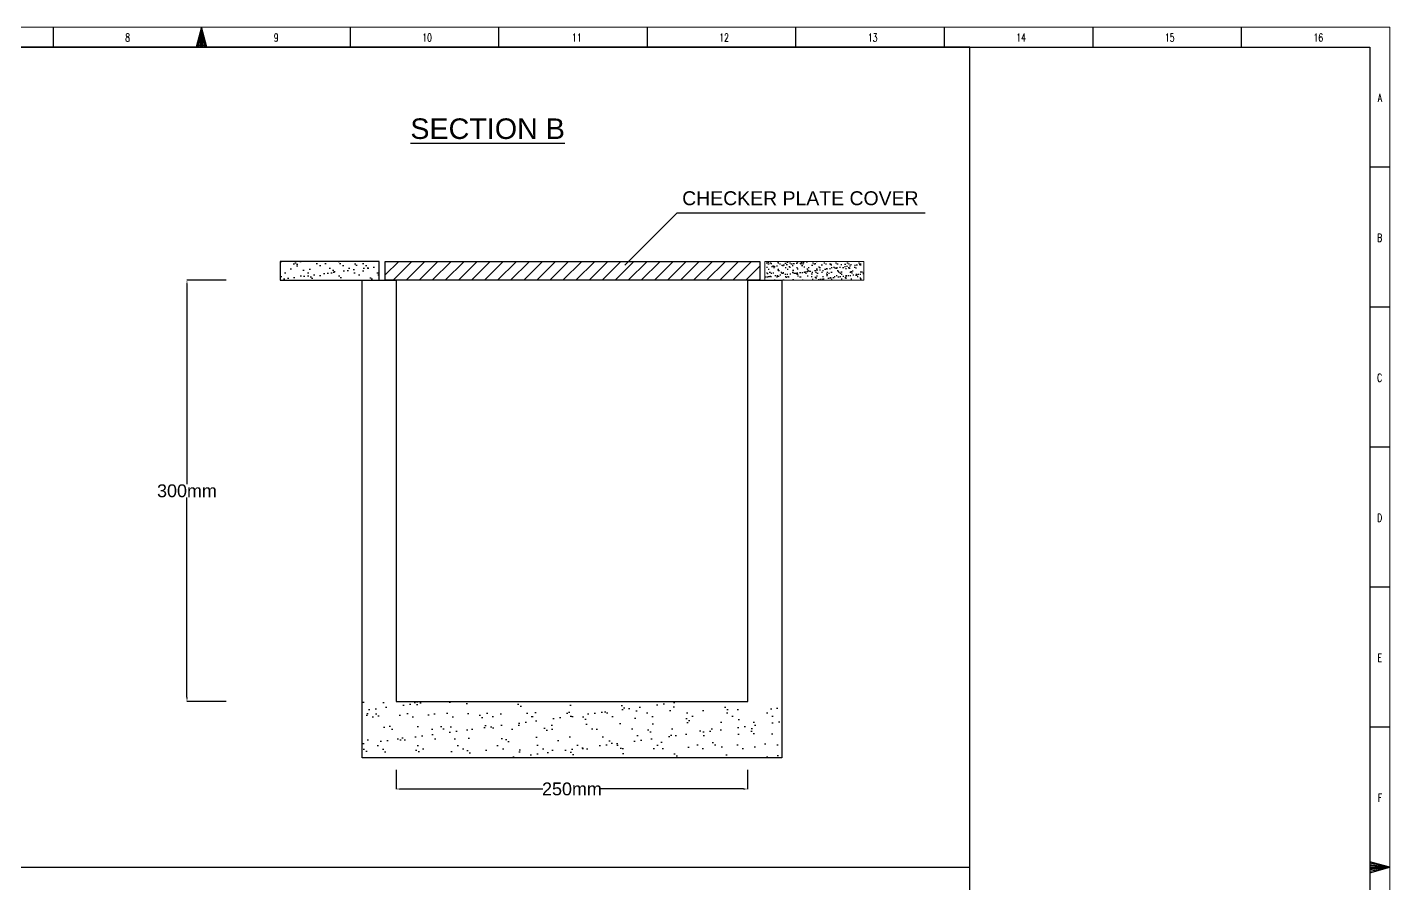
# Model space of a CAD drawing. Header units: inches. Extents: x -105538 to 282818, y -14900 to 167410.
# Drawn here: x -16480 to -554, y 13020 to 23033 of the extents above; entities that cross this region are included whole.
import ezdxf

# ---------------------------------------------------------------- set-up
doc = ezdxf.new("R2010")
doc.units = ezdxf.units.IN
doc.header["$MEASUREMENT"] = 0
doc.layers.get('Defpoints').update_dxf_attribs({"lineweight": 0})
doc.layers.add('TEG BORDER', color=7, linetype='Continuous')
doc.styles.get("Standard").update_dxf_attribs({"font": 'arial.ttf'})
doc.styles.add('TEG BORDER', font='txt_qlt.shx', dxfattribs={"width": 0.7, "bigfont": 'hztxt.shx'})
doc.dimstyles.get("Standard").update_dxf_attribs({"dimtxt": 100, "dimasz": 50, "dimexe": 0.18, "dimexo": 0.0625, "dimgap": 0.09, "dimtad": 0, "dimtih": 1, "dimtoh": 1, "dimdec": 0, "dimzin": 0, "dimdsep": 46, "dimtxsty": 'Standard', "dimcen": 0.09, "dimadec": 0, "dimazin": 0, "dimtfac": 1, "dimtdec": 0, "dimtofl": 0, "dimtmove": 0, "dimatfit": 3, "dimfxl": 1, "dimtolj": 1, "dimtzin": 0, "dimarcsym": 0})

# ---------------------------------------------------------------- blocks, each defined once
blk = doc.blocks.new('252 BORDER A2')
for p, q in [((259.88, 420), (259.88, 415)), ((297, 420), (297, 415)), ((334.12, 420), (334.12, 415)), ((371.25, 420), (371.25, 415)), ((408.37, 420), (408.37, 415)), ((445.5, 420), (445.5, 415)), ((482.62, 420), (482.62, 415)), ((519.75, 420), (519.75, 415)), ((556.87, 420), (556.87, 415)), ((594, 385), (589, 385)), ((594, 350), (589, 350)), ((594, 315), (589, 315)), ((594, 280), (589, 280)), ((594, 245), (589, 245)), ((589, 210), (594, 210)), ((592.75, 210), (590.25, 210))]:
    blk.add_line(p, q)
at = {"linetype": 'Continuous'}
blk.add_line((489, 415), (5, 415), dxfattribs=at)
at = {"color": 5, "lineweight": 15}
blk.add_lwpolyline([(0, 420), (594, 420), (594, 0), (0, 0)], close=True, dxfattribs=at)
for points in [[(297, 420), (295.66, 415), (298.34, 415), (297, 420), (296, 415), (296.33, 415), (297, 420), (296.67, 415), (297.33, 415), (297, 420), (297.67, 415), (298, 415), (297, 420)], [(594, 210), (589, 211.34), (589, 208.66), (594, 210), (589, 211), (589, 210.67), (594, 210), (589, 210.33), (589, 209.67), (594, 210), (589, 209.33), (589, 209), (594, 210)]]:
    blk.add_lwpolyline(points)
blk.add_lwpolyline([(5, 415), (589, 415), (589, 5), (5, 5)], close=True)
at = {"layer": 'TEG BORDER'}
blk.add_line((489, 116), (489, 415), dxfattribs=at)
at = {"char_height": 2, "width": 2, "style": 'TEG BORDER'}
for s, insert, attachment_point in [('8', (277.92, 418.41), 1), ('9', (315.05, 418.41), 1), ('\\pi2.2204e-016;10', (352.17, 418.41), 1), ('\\pi0.3;11', (389.3, 418.41), 1), ('\\pi2.2204e-016;12', (426.42, 418.41), 1), ('\\pi2.2204e-016;13', (463.55, 418.41), 1), ('\\pi-0.033333;14', (500.67, 418.41), 1), ('\\pi2.2204e-016;15', (537.8, 418.41), 1), ('\\pi0.033333;16', (574.92, 418.41), 1), ('A', (592.09, 403.39), 3), ('B', (592.09, 368.39), 3), ('C', (592.09, 333.39), 3), ('D', (592.09, 298.39), 3), ('E', (592.09, 263.39), 3), ('F', (592.09, 228.39), 3)]:
    blk.add_mtext(s, dxfattribs=dict(at, insert=insert, attachment_point=attachment_point))
blk = doc.blocks.new('*D41')
at = {"color": 0, "lineweight": -2, "transparency": 16777216}
for p, q in [((-14154, 20076), (-14613, 20076)), ((-14613, 20026), (-14613, 17690)), ((-14613, 15200), (-14613, 17536)), ((-14154, 15150), (-14613, 15150))]:
    blk.add_line(p, q, dxfattribs=at)
at = {"color": 0, "transparency": 16777216}
for points in [[(-14621, 20026), (-14604, 20026), (-14613, 20076)], [(-14621, 15200), (-14604, 15200), (-14613, 15150)]]:
    blk.add_solid(points, dxfattribs=at)
at = {"layer": 'Defpoints', "color": 0, "transparency": 16777216}
for p in [(-14154, 20076), (-14613, 15150), (-14154, 15150)]:
    blk.add_point(p, dxfattribs=at)
at = {"color": 0, "transparency": 16777216, "insert": (-14613, 17613), "char_height": 150, "attachment_point": 5}
blk.add_mtext('\\A1;300mm', dxfattribs=at)
blk = doc.blocks.new('*D40')
at = {"color": 0, "lineweight": -2, "transparency": 16777216}
for p, q in [((-12168, 14352), (-12168, 14127)), ((-8059, 14352), (-8059, 14127)), ((-12118, 14128), (-10453, 14128)), ((-8109, 14128), (-9774, 14128))]:
    blk.add_line(p, q, dxfattribs=at)
at = {"color": 0, "transparency": 16777216}
for points in [[(-12118, 14136), (-12118, 14119), (-12168, 14128)], [(-8109, 14136), (-8109, 14119), (-8059, 14128)]]:
    blk.add_solid(points, dxfattribs=at)
at = {"layer": 'Defpoints', "color": 0, "transparency": 16777216}
for p in [(-12168, 14352), (-8059, 14352), (-8059, 14128)]:
    blk.add_point(p, dxfattribs=at)
at = {"color": 0, "transparency": 16777216, "insert": (-10113, 14128), "char_height": 150, "attachment_point": 5}
blk.add_mtext('\\A1;250mm', dxfattribs=at)

msp = doc.modelspace()

# ---------------------------------------------------------------- hatches: boundary and pattern name
h = msp.add_hatch()
h.set_pattern_fill('AR-SAND', color=251, scale=86.4)
h.set_pattern_definition([(37.5, (-2.05, 20076.33), (-5.4426, 166.4776), [0, -131.328, 0, -146.88, 0, -140.4]), (7.5, (-2.05, 20076.33), (152.9087, 243.8334), [0, -70.848, 0, -118.368, 0, -45.36]), (327.5, (-108.32, 20076.33), (269.0619, 0.489), [0, -43.2, 0, -155.52, 0, -203.04]), (317.5, (-108.32, 20076.33), (259.7293, 75.831), [0, -21.6, 0, -101.952, 0, -116.64])])
h.paths.add_polyline_path([(-12366.5, 20076.3), (-12366.5, 20295.8), (-13523.9, 20295.8), (-13523.9, 20076.3)])
h = msp.add_hatch()
h.set_pattern_fill('ANSI31', color=256, scale=864)
h.set_pattern_definition([(45, (-290.81, 20076.33), (-76.3675, 76.3675), [])])
h.paths.add_polyline_path([(-7915.5, 20076.3), (-12296.3, 20076.3), (-12296.3, 20295.8), (-7915.5, 20295.8)])
h = msp.add_hatch()
h.set_pattern_fill('AR-SAND', color=251, scale=43.2)
h.set_pattern_definition([(37.5, (360.47, 20076.334), (-2.7213, 83.2388), [0, -65.664, 0, -73.44, 0, -70.2]), (7.5, (360.47, 20076.33), (76.4544, 121.9167), [0, -35.424, 0, -59.184, 0, -22.68]), (327.5, (307.33, 20076.334), (134.5309, 0.2445), [0, -21.6, 0, -77.76, 0, -101.52]), (317.5, (307.33, 20076.33), (129.8647, 37.9156), [0, -10.8, 0, -50.976, 0, -58.32])])
h.paths.add_polyline_path([(-7860, 20295.8), (-6702.6, 20295.8), (-6702.6, 20076.3), (-7860, 20076.3)])
h = msp.add_hatch()
h.set_pattern_fill('AR-SAND', color=42, scale=150)
edge = h.paths.add_edge_path()
edge.add_line((-7661.2, 15150), (-7661.2, 14491.8))
edge.add_line((-7661.2, 14491.8), (-12565.3, 14491.8))
edge.add_line((-12565.3, 14491.8), (-12565.3, 15150))
edge.add_line((-12565.3, 15150), (-7377.9, 15150))

# ---------------------------------------------------------------- linework, layer by layer
at = {"extrusion": (0, 1, 0)}
for p, q in [((-12154.8, 15150, -8817.6), (-12154.8, 15150, -8653)), ((-12154.8, 15150, -17635.1), (-12154.8, 15150, -17470.5)), ((-12154.8, 15150, -26452.7), (-12154.8, 15150, -26288.1)), ((-12154.8, 15150, -35270.2), (-12154.8, 15150, -35105.6)), ((-12154.8, 15150, -44087.8), (-12154.8, 15150, -43923.2))]:
    msp.add_line(p, q, dxfattribs=at)
msp.add_line((-28097.6, 13212.4), (-5463.9, 13212.4))
for points in [[(-12366.5, 20076.3), (-12366.5, 20295.8), (-13523.9, 20295.8), (-13523.9, 20076.3)], [(-7915.5, 20076.3), (-12296.3, 20076.3), (-12296.3, 20295.8), (-7915.5, 20295.8)]]:
    msp.add_lwpolyline(points, close=True)
at = {"lineweight": 15}
msp.add_lwpolyline([(-7860, 20295.8), (-6702.6, 20295.8), (-6702.6, 20076.3), (-7860, 20076.3)], close=True, dxfattribs=at)
for points in [[(-12565.3, 15150), (-12565.3, 20076.3), (-12167.8, 20076.3), (-12167.8, 15150)], [(-8058.7, 15149.7), (-8058.7, 20076), (-7661.2, 20076), (-7661.2, 15149.7)], [(-7661.2, 15150), (-7661.2, 15150), (-7661.2, 14491.8), (-12565.3, 14491.8), (-12565.3, 15150)], [(-12167.8, 15150), (-8058.7, 15150)]]:
    msp.add_lwpolyline(points)

# ---------------------------------------------------------------- block references
at = {"xscale": 46.76394, "yscale": 46.76394, "zscale": 46.76394}
msp.add_blockref('252 BORDER A2', (-28331.4, 3392), dxfattribs=at)

# ---------------------------------------------------------------- texts
msp.add_text('CHECKER PLATE COVER', height=162.573).set_placement((-8824.5, 20952.8, 9135))
at = {"insert": (-12724.9, 21967.1), "char_height": 240, "attachment_point": 1}
msp.add_mtext_dynamic_manual_height_columns('\\pi723.18;{\\LSECTION B}', width=3220.497, gutter_width=1, heights=[0], dxfattribs=at)

# ---------------------------------------------------------------- dimensions: what is measured, and where the dimension line sits
dim = msp.add_linear_dim(base=(-14612.5, 15150), p1=(-14154.4, 20076.3), p2=(-14154.3, 15150), angle=270, dimstyle='Standard', override={"dimtxt": 150, "dimlfac": 0.060805, "dimpost": 'mm'})
dim.commit()
dim.dimension.update_dxf_attribs({"geometry": '*D41', "text_midpoint": (-14612.5, 17613.2)})
dim = msp.add_linear_dim(base=(-8058.7, 14127.6), p1=(-12167.8, 14351.9), p2=(-8058.7, 14351.8), dimstyle='Standard', override={"dimtxt": 150, "dimlfac": 0.060805, "dimpost": 'mm'})
dim.commit()
dim.dimension.update_dxf_attribs({"geometry": '*D40', "text_midpoint": (-10113.3, 14127.6)})

# ---------------------------------------------------------------- leaders
msp.add_leader([(-9494.4, 20252, 9135), (-8883.5, 20862.9, 9135), (-5984.1, 20862.9, 9135)], dimstyle='Standard', override={"dimgap": 0.09, "dimtad": 0})

doc.saveas('drawing.dxf')
